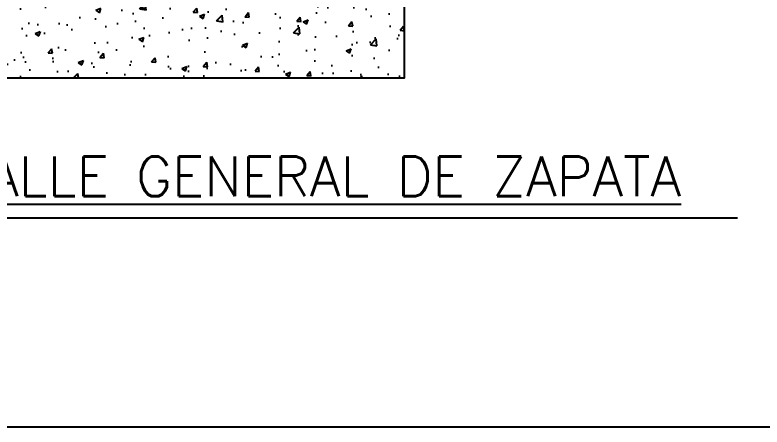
# Model space of a CAD drawing. Header units: millimetres. Extents: x 0 to 197, y -27 to 41.
# Drawn here: x 52.424 to 53.74, y -26.257 to -25.531 of the extents above; entities that cross this region are included whole.
import ezdxf
from ezdxf.enums import TextEntityAlignment as Align

# ---------------------------------------------------------------- set-up
doc = ezdxf.new("R2010")
doc.units = ezdxf.units.MM
doc.header["$LTSCALE"] = 0.01
for name, color, linetype in [('FC_BORDES', 4, 'Continuous'), ('FC_HATCH 253', 253, 'Continuous'), ('FC_R-200', 5, 'Continuous'), ('FC_R-80', 11, 'Continuous')]:
    doc.layers.add(name, color=color, linetype=linetype)
doc.layers.add('FC_HOJA', color=230, linetype='Continuous', plot=False)
doc.styles.add('FC_TEXT1', font='romans.shx')
doc.linetypes.add('ZIGZAG', pattern='A,0.00254,-5.08,[131,ltypeshp.shx,S=5.08,R=0,X=-5.08,Y=0],-10.16,[131,ltypeshp.shx,S=5.08,R=180,X=5.08,Y=0],-5.08', length=20.32254)

# ---------------------------------------------------------------- blocks, each defined once
blk = doc.blocks.new('*U423')
at = {"layer": 'FC_R-200', "color": 4, "ltscale": 1.5}
blk.add_lwpolyline([(-0.039684, 0), (0.039684, 0)], dxfattribs=at)
at = {"layer": 'FC_R-200', "ltscale": 1.5, "style": 'FC_TEXT1'}
blk.add_attdef('%%UTÍTULO', text='', height=0.0035, dxfattribs=at).set_placement((0, 0.003656), align=Align.MIDDLE_CENTER)
at = {"layer": 'FC_R-80', "ltscale": 1.5, "style": 'FC_TEXT1'}
blk.add_attdef('ESCALA', text='', height=0.002, dxfattribs=at).set_placement((-0.03916, -0.0017), align=Align.MIDDLE_LEFT)

msp = doc.modelspace()

# ---------------------------------------------------------------- hatches: boundary and pattern name
at = {"layer": 'FC_HATCH 253', "ltscale": 1.5}
h = msp.add_hatch(dxfattribs=at)
h.set_pattern_fill('AR-CONC', color=256, scale=0.0005, style=0)
h.set_pattern_definition([(50, (30.298246, -42.83057), (0.09109233, -0.00796954), [0.009525, -0.104775]), (355, (30.29825, -42.83057), (-0.0176217, 0.09552842), [0.00762, -0.0838203]), (100.45144, (30.30584, -42.83124), (0.07347062, 0.08755888), [0.008095, -0.08904512]), (46.1842, (30.29825, -42.80517), (0.1355395, -0.02102116), [0.0142875, -0.1571625]), (96.63556, (30.30954, -42.80692), (0.11870207, 0.12371306), [0.0121425, -0.1335678]), (351.18415, (30.29825, -42.80517), (0.1187021, 0.12371306), [0.01143, -0.12572987]), (21, (30.310946, -42.81152), (0.0758072, -0.0511326), [0.009525, -0.104775]), (326, (30.31095, -42.81152), (0.030901, 0.09209398), [0.00762, -0.08382]), (71.45144, (30.31726, -42.81578), (0.1067082, 0.04096138), [0.008095, -0.08904497]), (37.5, (30.298246, -42.83057), (0.0015443, 0.04227752), [0, -0.082804, 0, -0.08509, 0, -0.0841375]), (7.5, (30.298246, -42.83057), (0.03340983, 0.05009029), [0, -0.048514, 0, -0.080899, 0, -0.0320675]), (327.5, (30.269925, -42.83057), (0.067795298, -0.00286437), [0, -0.03175, 0, -0.09906, 0, -0.131445]), (317.5, (30.257225, -42.83057), (0.07406459, 0.01271325), [0, -0.041275, 0, -0.065786, 0, -0.093345])])
h.paths.add_polyline_path([(53.1103, -25.6421), (53.1103, -25.2421), (53.0103, -25.2421), (51.2103, -25.2421), (51.1103, -25.2421), (51.1103, -25.6421)])

# ---------------------------------------------------------------- linework, layer by layer
at = {"layer": 'FC_BORDES', "linetype": 'ZIGZAG', "ltscale": 0.0035}
msp.add_lwpolyline([(51.2103, -25.2421), (51.1103, -25.2421), (51.1103, -25.6421), (53.1103, -25.6421), (53.1103, -25.2421), (53.0103, -25.2421)], dxfattribs=at)
at = {"layer": 'FC_HOJA', "ltscale": 0.6}
msp.add_lwpolyline([(49.8662, -22.9765), (56.0578, -22.9765), (56.0578, -26.2571), (49.8662, -26.2571)], close=True, dxfattribs=at)

# ---------------------------------------------------------------- block references
at = {"layer": 'FC_R-200'}
ref = msp.add_blockref('*U423', (52.9032, -25.8887), dxfattribs=dict(at, xscale=20, yscale=20, zscale=20))
ref.add_attrib('%%UTÍTULO', '%%UDETALLE GENERAL DE ZAPATA', dxfattribs={"ltscale": 1.5, "height": 0.07, "style": 'FC_TEXT1'}).set_placement((52.9032, -25.8156), align=Align.MIDDLE_CENTER)

doc.saveas('drawing.dxf')
